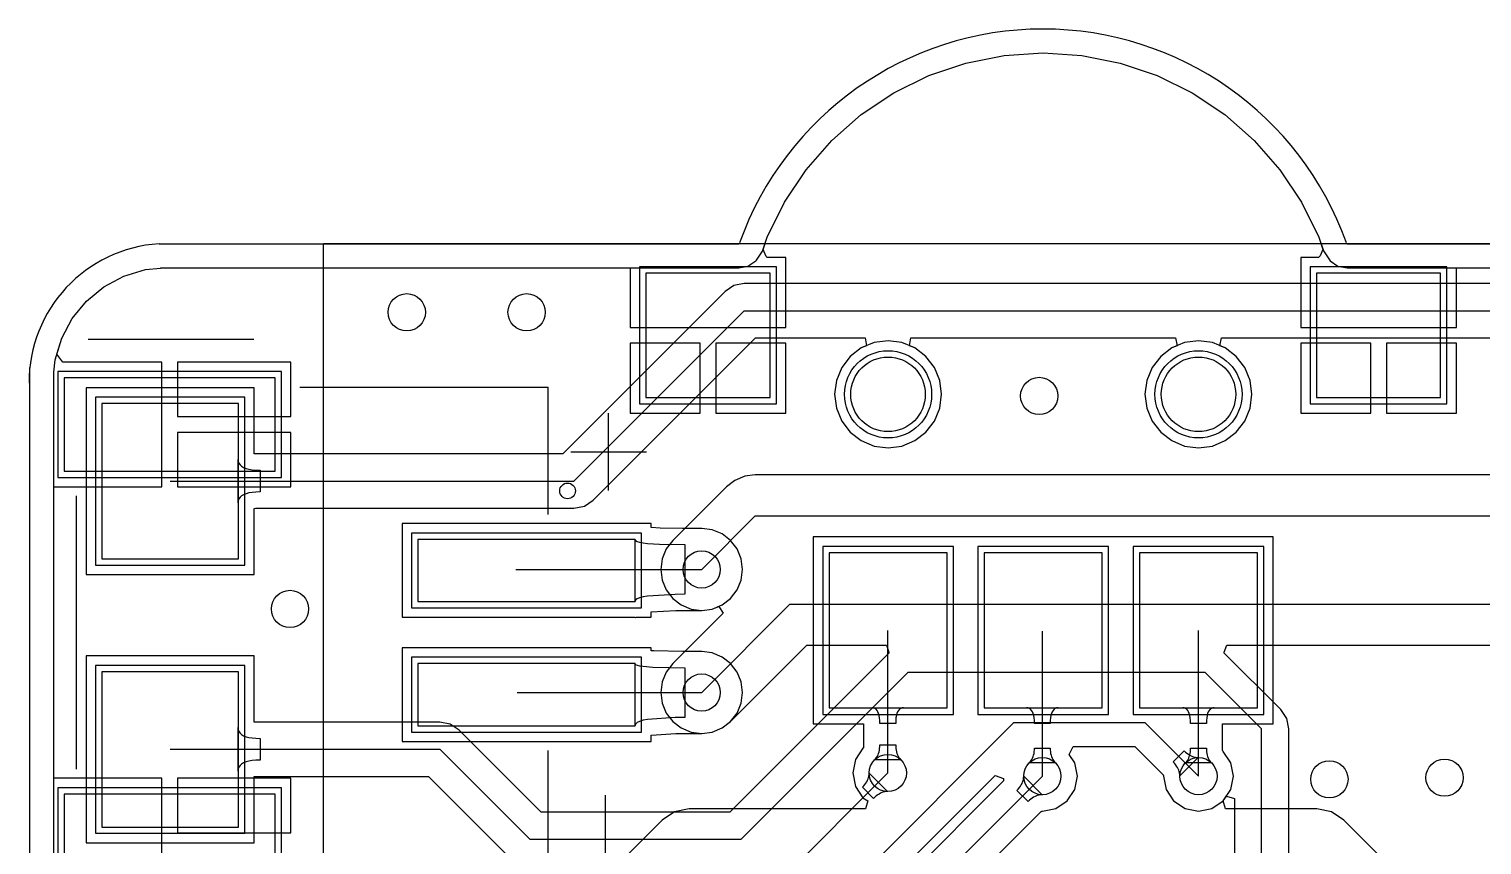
# Model space of a CAD drawing. Header units: millimetres. Extents: x 57.2 to 126.2, y 70.1 to 101.2.
# Drawn here: x 57.21 to 80.61, y 88.05 to 101.18 of the extents above; entities that cross this region are included whole.
import ezdxf

# ---------------------------------------------------------------- set-up
doc = ezdxf.new("R2010")
doc.units = ezdxf.units.MM
for name, color, linetype in [('BottomLayer', 5, 'Continuous'), ('BottomOverlay', 54, 'Continuous'), ('BottomPaste', 16, 'Continuous'), ('BottomSolder', 6, 'Continuous'), ('KeepOutLayer', 6, 'Continuous'), ('MultiLayer', 9, 'Continuous'), ('TopLayer', 1, 'Continuous'), ('TopOverlay', 2, 'Continuous'), ('TopPaste', 8, 'Continuous'), ('TopSolder', 216, 'Continuous')]:
    doc.layers.add(name, color=color, linetype=linetype)

# ---------------------------------------------------------------- blocks, each defined once
blk = doc.blocks.new('SSH1106_B_50')
at = {"layer": 'BottomOverlay'}
for p, q in [((37.362, -2.134), (37.362, -25.381)), ((37.362, -25.381), (2.762, -25.381))]:
    blk.add_line(p, q, dxfattribs=at)
blk = doc.blocks.new('PL3_53')
at = {"layer": 'BottomLayer'}
for centre in [(0, 0), (5, 0)]:
    blk.add_circle(centre, 0.6, dxfattribs=at)
at = {"layer": 'BottomSolder'}
for centre in [(0, 0), (5, 0)]:
    blk.add_circle(centre, 0.702, dxfattribs=at)
at = {"layer": 'MultiLayer'}
for centre in [(0, 0), (5, 0)]:
    blk.add_circle(centre, 0.6, dxfattribs=at)
at = {"layer": 'TopLayer'}
for p, q in [((-3.9, 1.95), (-3.9, -0.05)), ((-1.9, 1.95), (-3.9, 1.95)), ((-1.9, -0.05), (-1.9, 1.95)), ((6.9, 1.95), (6.9, -0.05)), ((8.9, 1.95), (6.9, 1.95)), ((8.9, -0.05), (8.9, 1.95)), ((-3.9, -0.05), (-1.9, -0.05)), ((6.9, -0.05), (8.9, -0.05)), ((-0.95, -2.55), (-0.95, -5.05)), ((0.95, -2.55), (-0.95, -2.55)), ((0.95, -5.05), (0.95, -2.55)), ((1.55, -2.55), (1.55, -5.05)), ((3.45, -2.55), (1.55, -2.55)), ((3.45, -5.05), (3.45, -2.55)), ((4.05, -2.55), (4.05, -5.05)), ((5.95, -2.55), (4.05, -2.55)), ((5.95, -5.05), (5.95, -2.55)), ((-0.95, -5.05), (0.95, -5.05)), ((1.55, -5.05), (3.45, -5.05)), ((4.05, -5.05), (5.95, -5.05))]:
    blk.add_line(p, q, dxfattribs=at)
for centre in [(0, 0), (5, 0)]:
    blk.add_circle(centre, 0.6, dxfattribs=at)
at = {"layer": 'TopPaste'}
for p, q in [((-3.9, 1.95), (-3.9, -0.05)), ((-1.9, 1.95), (-3.9, 1.95)), ((-1.9, -0.05), (-1.9, 1.95)), ((6.9, 1.95), (6.9, -0.05)), ((8.9, 1.95), (6.9, 1.95)), ((8.9, -0.05), (8.9, 1.95)), ((-3.9, -0.05), (-1.9, -0.05)), ((6.9, -0.05), (8.9, -0.05)), ((-0.95, -2.55), (-0.95, -5.05)), ((0.95, -2.55), (-0.95, -2.55)), ((0.95, -5.05), (0.95, -2.55)), ((1.55, -2.55), (1.55, -5.05)), ((3.45, -2.55), (1.55, -2.55)), ((3.45, -5.05), (3.45, -2.55)), ((4.05, -2.55), (4.05, -5.05)), ((5.95, -2.55), (4.05, -2.55)), ((5.95, -5.05), (5.95, -2.55)), ((-0.95, -5.05), (0.95, -5.05)), ((1.55, -5.05), (3.45, -5.05)), ((4.05, -5.05), (5.95, -5.05))]:
    blk.add_line(p, q, dxfattribs=at)
at = {"layer": 'TopSolder'}
for p, q in [((-4.002, 2.052), (-4.002, -0.152)), ((-1.798, 2.052), (-4.002, 2.052)), ((-1.798, -0.152), (-1.798, 2.052)), ((6.798, 2.052), (6.798, -0.152)), ((9.002, 2.052), (6.798, 2.052)), ((9.002, -0.152), (9.002, 2.052)), ((-4.002, -0.152), (-1.798, -0.152)), ((6.798, -0.152), (9.002, -0.152)), ((-1.052, -2.448), (-1.052, -5.152)), ((1.052, -2.448), (-1.052, -2.448)), ((1.052, -5.152), (1.052, -2.448)), ((1.448, -2.448), (1.448, -5.152)), ((3.552, -2.448), (1.448, -2.448)), ((3.552, -5.152), (3.552, -2.448)), ((3.948, -2.448), (3.948, -5.152)), ((6.052, -2.448), (3.948, -2.448)), ((6.052, -5.152), (6.052, -2.448)), ((-1.052, -5.152), (1.052, -5.152)), ((1.448, -5.152), (3.552, -5.152)), ((3.948, -5.152), (6.052, -5.152))]:
    blk.add_line(p, q, dxfattribs=at)
for centre in [(0, 0), (5, 0)]:
    blk.add_circle(centre, 0.702, dxfattribs=at)
blk = doc.blocks.new('S2B_PH_SM4_TB_56')
at = {"layer": 'TopLayer'}
for p, q in [((-3.973, 3.894), (-3.973, 0.494)), ((-2.473, 3.894), (-3.973, 3.894)), ((-2.473, 0.494), (-2.473, 3.894)), ((2.727, 3.894), (2.727, 0.494)), ((4.227, 3.894), (2.727, 3.894)), ((4.227, 0.494), (4.227, 3.894)), ((-3.973, 0.494), (-2.473, 0.494)), ((2.727, 0.494), (4.227, 0.494)), ((-1.373, -1.806), (-1.373, -5.306)), ((-0.373, -1.806), (-1.373, -1.806)), ((-0.373, -5.306), (-0.373, -1.806)), ((0.627, -1.806), (0.627, -5.306)), ((1.627, -1.806), (0.627, -1.806)), ((1.627, -5.306), (1.627, -1.806)), ((-1.373, -5.306), (-0.373, -5.306)), ((0.627, -5.306), (1.627, -5.306))]:
    blk.add_line(p, q, dxfattribs=at)
at = {"layer": 'TopOverlay'}
for p, q in [((-2.073, 3.694), (2.327, 3.694)), ((-3.823, 0.094), (-3.823, -3.906)), ((4.077, 0.094), (4.077, -3.906)), ((-3.823, -3.906), (-1.773, -3.906)), ((2.027, -3.906), (4.077, -3.906)), ((3.035, -4.267), (3.035, -5.486)), ((-3.734, -4.826), (-2.489, -4.826)), ((2.413, -4.877), (3.658, -4.877))]:
    blk.add_line(p, q, dxfattribs=at)
blk.add_circle((2.408, -4.216), 0.127, dxfattribs=at)
at = {"layer": 'TopPaste'}
for p, q in [((-3.973, 3.894), (-3.973, 0.494)), ((-2.473, 3.894), (-3.973, 3.894)), ((-2.473, 0.494), (-2.473, 3.894)), ((2.727, 3.894), (2.727, 0.494)), ((4.227, 3.894), (2.727, 3.894)), ((4.227, 0.494), (4.227, 3.894)), ((-3.973, 0.494), (-2.473, 0.494)), ((2.727, 0.494), (4.227, 0.494)), ((-1.373, -1.806), (-1.373, -5.306)), ((-0.373, -1.806), (-1.373, -1.806)), ((-0.373, -5.306), (-0.373, -1.806)), ((0.627, -1.806), (0.627, -5.306)), ((1.627, -1.806), (0.627, -1.806)), ((1.627, -5.306), (1.627, -1.806)), ((-1.373, -5.306), (-0.373, -5.306)), ((0.627, -5.306), (1.627, -5.306))]:
    blk.add_line(p, q, dxfattribs=at)
at = {"layer": 'TopSolder'}
for p, q in [((-4.075, 3.996), (-4.075, 0.392)), ((-2.371, 3.996), (-4.075, 3.996)), ((-2.371, 0.392), (-2.371, 3.996)), ((2.625, 3.996), (2.625, 0.392)), ((4.329, 3.996), (2.625, 3.996)), ((4.329, 0.392), (4.329, 3.996)), ((-4.075, 0.392), (-2.371, 0.392)), ((2.625, 0.392), (4.329, 0.392)), ((-1.475, -1.704), (-1.475, -5.408)), ((-0.271, -1.704), (-1.475, -1.704)), ((-0.271, -5.408), (-0.271, -1.704)), ((0.525, -1.704), (0.525, -5.408)), ((1.729, -1.704), (0.525, -1.704)), ((1.729, -5.408), (1.729, -1.704)), ((-1.475, -5.408), (-0.271, -5.408)), ((0.525, -5.408), (1.729, -5.408))]:
    blk.add_line(p, q, dxfattribs=at)
blk = doc.blocks.new('LED3528__B_60')
at = {"layer": 'BottomLayer'}
for p, q in [((-3.434, 1.303), (-3.434, -0.897)), ((-0.934, 1.303), (-3.434, 1.303)), ((-0.934, -0.897), (-0.934, 1.303)), ((0.884, 1.303), (0.884, -0.897)), ((3.384, 1.303), (0.884, 1.303)), ((3.384, -0.897), (3.384, 1.303)), ((-3.434, -0.897), (-0.934, -0.897)), ((0.884, -0.897), (3.384, -0.897))]:
    blk.add_line(p, q, dxfattribs=at)
at = {"layer": 'BottomOverlay'}
blk.add_line((-4.47, -1.118), (-4.47, 1.549), dxfattribs=at)
at = {"layer": 'BottomPaste'}
for p, q in [((-3.434, 1.303), (-3.434, -0.897)), ((-0.934, 1.303), (-3.434, 1.303)), ((-0.934, -0.897), (-0.934, 1.303)), ((0.884, 1.303), (0.884, -0.897)), ((3.384, 1.303), (0.884, 1.303)), ((3.384, -0.897), (3.384, 1.303)), ((-3.434, -0.897), (-0.934, -0.897)), ((0.884, -0.897), (3.384, -0.897))]:
    blk.add_line(p, q, dxfattribs=at)
at = {"layer": 'BottomSolder'}
for p, q in [((-3.536, 1.405), (-3.536, -0.998)), ((-0.833, 1.405), (-3.536, 1.405)), ((-0.833, -0.998), (-0.833, 1.405)), ((0.782, 1.405), (0.782, -0.998)), ((3.485, 1.405), (0.782, 1.405)), ((3.485, -0.998), (3.485, 1.405)), ((-3.536, -0.998), (-0.833, -0.998)), ((0.782, -0.998), (3.485, -0.998))]:
    blk.add_line(p, q, dxfattribs=at)

msp = doc.modelspace()

# ---------------------------------------------------------------- linework, layer by layer
at = {"layer": 'BottomLayer'}
for p, q in [((71.704, 100.432), (72.299, 100.634)), ((72.299, 100.634), (72.916, 100.757)), ((72.916, 100.757), (73.544, 100.798)), ((73.544, 100.798), (74.171, 100.757)), ((74.171, 100.757), (74.788, 100.634)), ((74.788, 100.634), (75.383, 100.432)), ((71.14, 100.154), (71.704, 100.432)), ((75.383, 100.432), (75.947, 100.154)), ((70.617, 99.805), (71.14, 100.154)), ((75.947, 100.154), (76.47, 99.805)), ((70.144, 99.39), (70.617, 99.805)), ((76.47, 99.805), (76.943, 99.39)), ((69.73, 98.917), (70.144, 99.39)), ((76.943, 99.39), (77.358, 98.917)), ((69.38, 98.395), (69.73, 98.917)), ((77.358, 98.917), (77.707, 98.395)), ((69.102, 97.831), (69.38, 98.395)), ((77.707, 98.395), (77.985, 97.831)), ((69.064, 97.717), (69.102, 97.831)), ((77.985, 97.831), (78.06, 97.61)), ((68.96, 97.507), (69.026, 97.605)), ((69.026, 97.605), (69.064, 97.717)), ((69.026, 97.605), (69.026, 97.605)), ((78.06, 97.61), (78.06, 97.61)), ((78.06, 97.61), (78.082, 97.577)), ((78.082, 97.577), (78.166, 97.451)), ((68.643, 97.337), (68.792, 97.366)), ((68.792, 97.366), (68.918, 97.451)), ((68.918, 97.451), (68.923, 97.458)), ((68.923, 97.458), (68.93, 97.463)), ((68.93, 97.463), (68.96, 97.507)), ((78.166, 97.451), (78.292, 97.366)), ((78.292, 97.366), (78.441, 97.337)), ((58.421, 97.033), (58.741, 97.204)), ((58.741, 97.204), (59.088, 97.309)), ((59.088, 97.309), (59.333, 97.334)), ((59.333, 97.334), (59.337, 97.337)), ((59.333, 97.334), (59.333, 97.334)), ((59.333, 97.334), (59.333, 97.334)), ((59.337, 97.337), (68.643, 97.337)), ((78.441, 97.337), (97.487, 97.337)), ((58.141, 96.803), (58.421, 97.033)), ((68.423, 96.956), (65.808, 94.341)), ((68.565, 97.051), (68.423, 96.956)), ((68.732, 97.084), (68.565, 97.051)), ((86.385, 97.084), (68.732, 97.084)), ((57.911, 96.523), (58.141, 96.803)), ((65.989, 93.904), (68.732, 96.647)), ((68.732, 96.647), (86.385, 96.647)), ((57.74, 96.203), (57.911, 96.523)), ((57.634, 95.856), (57.74, 96.203)), ((66.298, 93.595), (68.914, 96.21)), ((68.914, 96.21), (70.678, 96.21)), ((70.678, 96.21), (70.703, 96.083)), ((71.392, 96.083), (71.417, 96.21)), ((71.417, 96.21), (75.678, 96.21)), ((75.678, 96.21), (75.703, 96.083)), ((76.392, 96.083), (76.417, 96.21)), ((76.417, 96.21), (86.204, 96.21)), ((70.617, 96.047), (70.439, 95.91)), ((70.703, 96.083), (70.617, 96.047)), ((71.478, 96.047), (71.392, 96.083)), ((71.657, 95.91), (71.478, 96.047)), ((75.617, 96.047), (75.439, 95.91)), ((75.703, 96.083), (75.617, 96.047)), ((76.478, 96.047), (76.392, 96.083)), ((76.657, 95.91), (76.478, 96.047)), ((57.615, 95.656), (57.634, 95.856)), ((70.302, 95.731), (70.216, 95.524)), ((70.439, 95.91), (70.302, 95.731)), ((71.794, 95.731), (71.657, 95.91)), ((71.88, 95.524), (71.794, 95.731)), ((75.302, 95.731), (75.216, 95.524)), ((75.439, 95.91), (75.302, 95.731)), ((76.794, 95.731), (76.657, 95.91)), ((76.88, 95.524), (76.794, 95.731)), ((57.615, 82.982), (57.615, 95.656)), ((70.216, 95.524), (70.186, 95.301)), ((71.909, 95.301), (71.88, 95.524)), ((75.216, 95.524), (75.186, 95.301)), ((76.909, 95.301), (76.88, 95.524)), ((60.841, 95.408), (58.133, 95.408)), ((58.133, 95.408), (58.133, 92.4)), ((60.841, 94.343), (60.841, 95.408)), ((70.186, 95.301), (70.216, 95.078)), ((71.88, 95.078), (71.909, 95.301)), ((75.186, 95.301), (75.216, 95.078)), ((76.88, 95.078), (76.909, 95.301)), ((70.216, 95.078), (70.302, 94.87)), ((71.794, 94.87), (71.88, 95.078)), ((75.216, 95.078), (75.302, 94.87)), ((76.794, 94.87), (76.88, 95.078)), ((70.302, 94.87), (70.439, 94.692)), ((71.657, 94.692), (71.794, 94.87)), ((75.302, 94.87), (75.439, 94.692)), ((76.657, 94.692), (76.794, 94.87)), ((70.439, 94.692), (70.617, 94.555)), ((70.617, 94.555), (70.825, 94.469)), ((71.271, 94.469), (71.478, 94.555)), ((71.478, 94.555), (71.657, 94.692)), ((75.439, 94.692), (75.617, 94.555)), ((75.617, 94.555), (75.825, 94.469)), ((76.271, 94.469), (76.478, 94.555)), ((76.478, 94.555), (76.657, 94.692)), ((60.859, 94.341), (60.841, 94.343)), ((65.808, 94.341), (60.859, 94.341)), ((70.825, 94.469), (71.048, 94.439)), ((71.048, 94.439), (71.271, 94.469)), ((75.825, 94.469), (76.048, 94.439)), ((76.048, 94.439), (76.271, 94.469)), ((60.581, 93.554), (60.581, 94.254)), ((60.581, 94.254), (60.584, 94.221)), ((60.584, 94.221), (60.595, 94.191)), ((60.595, 94.191), (60.612, 94.165)), ((60.612, 94.165), (60.637, 94.142)), ((60.637, 94.142), (60.669, 94.123)), ((60.669, 94.123), (60.708, 94.107)), ((60.708, 94.107), (60.754, 94.095)), ((60.754, 94.095), (60.807, 94.086)), ((60.807, 94.086), (60.867, 94.081)), ((60.867, 94.081), (60.934, 94.079)), ((60.934, 94.079), (60.934, 93.729)), ((59.487, 93.904), (65.989, 93.904)), ((68.58, 93.916), (68.444, 93.811)), ((68.739, 93.982), (68.58, 93.916)), ((68.91, 94.005), (68.739, 93.982)), ((83.115, 94.005), (68.91, 94.005)), ((60.595, 93.617), (60.584, 93.587)), ((60.612, 93.643), (60.595, 93.617)), ((60.637, 93.666), (60.612, 93.643)), ((60.669, 93.685), (60.637, 93.666)), ((60.708, 93.701), (60.669, 93.685)), ((60.754, 93.713), (60.708, 93.701)), ((60.807, 93.722), (60.754, 93.713)), ((60.867, 93.727), (60.807, 93.722)), ((60.934, 93.729), (60.867, 93.727)), ((68.444, 93.811), (67.58, 92.948)), ((60.584, 93.587), (60.581, 93.554)), ((60.841, 93.465), (60.859, 93.466)), ((60.841, 92.4), (60.841, 93.465)), ((60.859, 93.466), (65.989, 93.466)), ((65.989, 93.466), (66.157, 93.5)), ((66.157, 93.5), (66.298, 93.595)), ((68.047, 92.481), (68.91, 93.345)), ((68.91, 93.345), (83.388, 93.345)), ((67.58, 92.948), (67.475, 92.811)), ((67.475, 92.811), (67.409, 92.652)), ((67.409, 92.652), (67.387, 92.481)), ((67.387, 92.481), (67.409, 92.311)), ((58.133, 92.4), (60.841, 92.4)), ((67.409, 92.311), (67.475, 92.152)), ((67.475, 92.152), (67.58, 92.015)), ((67.58, 92.015), (67.717, 91.91)), ((68.393, 91.78), (67.58, 90.967)), ((67.717, 91.91), (67.876, 91.844)), ((67.876, 91.844), (68.047, 91.822)), ((68.047, 90.5), (69.469, 91.923)), ((68.047, 91.822), (68.217, 91.844)), ((68.217, 91.844), (68.321, 91.887)), ((68.321, 91.887), (68.393, 91.78)), ((69.469, 91.923), (83.795, 91.923)), ((68.513, 90.034), (69.742, 91.263)), ((69.742, 91.263), (71.021, 91.263)), ((71.021, 91.263), (71.06, 91.152)), ((76.463, 91.152), (76.503, 91.263)), ((76.503, 91.263), (83.795, 91.263)), ((60.841, 91.09), (58.133, 91.09)), ((58.133, 91.09), (58.133, 88.082)), ((60.841, 90.025), (60.841, 91.09)), ((71.061, 91.136), (68.5, 88.575)), ((71.06, 91.152), (71.061, 91.136)), ((76.462, 91.136), (76.463, 91.152)), ((77.373, 90.225), (76.462, 91.136)), ((67.475, 90.83), (67.409, 90.671)), ((67.58, 90.967), (67.475, 90.83)), ((68.682, 88.138), (71.374, 90.83)), ((71.374, 90.83), (76.149, 90.83)), ((76.149, 90.83), (77.064, 89.916)), ((67.409, 90.671), (67.387, 90.5)), ((67.387, 90.5), (67.409, 90.329)), ((67.409, 90.329), (67.475, 90.17)), ((67.475, 90.17), (67.58, 90.034)), ((77.468, 90.083), (77.373, 90.225)), ((60.581, 89.236), (60.581, 89.936)), ((60.581, 89.936), (60.584, 89.903)), ((60.584, 89.903), (60.595, 89.873)), ((60.595, 89.873), (60.612, 89.847)), ((60.859, 90.023), (60.841, 90.025)), ((63.83, 90.023), (60.859, 90.023)), ((63.998, 89.99), (63.83, 90.023)), ((64.139, 89.895), (63.998, 89.99)), ((65.459, 88.575), (64.139, 89.895)), ((66.929, 83.871), (73.076, 90.018)), ((67.58, 90.034), (67.717, 89.929)), ((67.717, 89.929), (67.876, 89.863)), ((67.876, 89.863), (68.047, 89.841)), ((68.047, 89.841), (68.217, 89.863)), ((68.217, 89.863), (68.376, 89.929)), ((68.376, 89.929), (68.513, 90.034)), ((73.076, 90.018), (75.184, 90.018)), ((75.184, 90.018), (76.048, 89.154)), ((77.064, 87.706), (77.064, 89.916)), ((77.501, 89.916), (77.468, 90.083)), ((77.501, 87.706), (77.501, 89.916)), ((60.612, 89.847), (60.637, 89.824)), ((60.637, 89.824), (60.669, 89.805)), ((60.669, 89.805), (60.708, 89.789)), ((60.708, 89.789), (60.754, 89.777)), ((60.754, 89.777), (60.807, 89.768)), ((60.807, 89.768), (60.867, 89.763)), ((60.867, 89.763), (60.934, 89.761)), ((60.934, 89.761), (60.934, 89.411)), ((73.967, 89.502), (74.03, 89.629)), ((74.03, 89.629), (75.023, 89.629)), ((75.023, 89.629), (75.478, 89.174)), ((59.487, 89.586), (63.83, 89.586)), ((60.754, 89.395), (60.708, 89.383)), ((60.807, 89.404), (60.754, 89.395)), ((60.867, 89.409), (60.807, 89.404)), ((60.934, 89.411), (60.867, 89.409)), ((63.83, 89.586), (65.278, 88.138)), ((74.055, 89.37), (73.967, 89.502)), ((75.638, 89.384), (75.818, 89.563)), ((75.659, 89.362), (75.638, 89.384)), ((76.045, 89.454), (75.748, 89.157)), ((75.818, 89.563), (75.84, 89.542)), ((75.84, 89.542), (75.862, 89.524)), ((75.862, 89.524), (75.885, 89.507)), ((75.885, 89.507), (75.907, 89.493)), ((75.907, 89.493), (75.93, 89.481)), ((75.93, 89.481), (75.953, 89.471)), ((75.953, 89.471), (75.975, 89.463)), ((75.975, 89.463), (75.998, 89.458)), ((75.998, 89.458), (76.021, 89.455)), ((76.021, 89.455), (76.045, 89.454)), ((60.584, 89.269), (60.581, 89.236)), ((60.595, 89.299), (60.584, 89.269)), ((60.612, 89.325), (60.595, 89.299)), ((60.637, 89.348), (60.612, 89.325)), ((60.669, 89.367), (60.637, 89.348)), ((60.708, 89.383), (60.669, 89.367)), ((65.38, 83.541), (71.044, 89.205)), ((67.317, 83.71), (72.772, 89.165)), ((68.402, 84.023), (73.533, 89.154)), ((70.734, 89.133), (70.74, 89.156)), ((70.74, 89.156), (70.743, 89.179)), ((70.743, 89.179), (70.744, 89.202)), ((70.744, 89.202), (71.041, 88.905)), ((72.772, 89.165), (72.905, 89.118)), ((73.232, 89.128), (73.233, 89.151)), ((73.233, 89.151), (73.53, 88.854)), ((74.098, 89.154), (74.055, 89.37)), ((74.055, 88.938), (74.098, 89.154)), ((75.478, 89.174), (75.481, 89.17)), ((75.481, 89.17), (75.485, 89.164)), ((75.485, 89.164), (75.483, 89.154)), ((75.483, 89.154), (75.526, 88.938)), ((75.678, 89.339), (75.659, 89.362)), ((75.695, 89.317), (75.678, 89.339)), ((75.709, 89.294), (75.695, 89.317)), ((75.721, 89.272), (75.709, 89.294)), ((75.731, 89.249), (75.721, 89.272)), ((75.738, 89.226), (75.731, 89.249)), ((75.744, 89.203), (75.738, 89.226)), ((75.747, 89.18), (75.744, 89.203)), ((75.748, 89.157), (75.747, 89.18)), ((60.841, 89.147), (60.859, 89.148)), ((60.841, 88.082), (60.841, 89.147)), ((60.859, 89.148), (63.649, 89.148)), ((63.649, 89.148), (64.969, 87.829)), ((72.909, 89.079), (68.128, 84.298)), ((70.635, 88.975), (70.656, 88.997)), ((70.814, 88.796), (70.635, 88.975)), ((70.656, 88.997), (70.674, 89.02)), ((70.674, 89.02), (70.691, 89.042)), ((70.691, 89.042), (70.705, 89.064)), ((70.705, 89.064), (70.717, 89.087)), ((70.717, 89.087), (70.727, 89.11)), ((70.727, 89.11), (70.734, 89.133)), ((72.905, 89.118), (72.909, 89.079)), ((73.124, 88.924), (73.145, 88.946)), ((73.303, 88.745), (73.124, 88.924)), ((73.145, 88.946), (73.163, 88.969)), ((73.163, 88.969), (73.18, 88.991)), ((73.18, 88.991), (73.194, 89.014)), ((73.194, 89.014), (73.206, 89.036)), ((73.206, 89.036), (73.216, 89.059)), ((73.216, 89.059), (73.224, 89.082)), ((73.224, 89.082), (73.229, 89.105)), ((73.229, 89.105), (73.232, 89.128)), ((73.932, 88.755), (74.055, 88.938)), ((75.526, 88.938), (75.648, 88.755)), ((70.836, 88.817), (70.814, 88.796)), ((70.859, 88.835), (70.836, 88.817)), ((70.881, 88.852), (70.859, 88.835)), ((70.903, 88.866), (70.881, 88.852)), ((70.926, 88.878), (70.903, 88.866)), ((70.949, 88.888), (70.926, 88.878)), ((70.972, 88.895), (70.949, 88.888)), ((70.995, 88.901), (70.972, 88.895)), ((71.018, 88.904), (70.995, 88.901)), ((71.041, 88.905), (71.018, 88.904)), ((73.325, 88.766), (73.303, 88.745)), ((73.348, 88.784), (73.325, 88.766)), ((73.37, 88.801), (73.348, 88.784)), ((73.393, 88.815), (73.37, 88.801)), ((73.415, 88.827), (73.393, 88.815)), ((73.438, 88.837), (73.415, 88.827)), ((73.461, 88.845), (73.438, 88.837)), ((73.484, 88.85), (73.461, 88.845)), ((73.507, 88.853), (73.484, 88.85)), ((73.53, 88.854), (73.507, 88.853)), ((73.749, 88.632), (73.932, 88.755)), ((75.648, 88.755), (75.831, 88.632)), ((76.264, 88.632), (76.447, 88.755)), ((76.447, 88.755), (76.499, 88.833)), ((76.499, 88.833), (76.626, 88.794)), ((76.626, 88.794), (76.626, 87.887)), ((68.5, 88.575), (65.459, 88.575)), ((68.791, 83.862), (73.513, 88.584)), ((73.513, 88.584), (73.517, 88.587)), ((73.517, 88.587), (73.523, 88.591)), ((73.523, 88.591), (73.533, 88.589)), ((73.533, 88.589), (73.749, 88.632)), ((75.831, 88.632), (76.048, 88.589)), ((76.048, 88.589), (76.264, 88.632)), ((58.133, 88.082), (60.841, 88.082)), ((65.278, 88.138), (68.682, 88.138))]:
    msp.add_line(p, q, dxfattribs=at)
for centre in [(63.297, 96.622), (65.227, 96.622), (73.482, 95.275), (68.047, 92.481), (61.417, 91.846), (68.047, 90.5), (71.044, 89.205), (73.533, 89.154), (76.048, 89.154), (78.156, 89.103), (80.01, 89.129)]:
    msp.add_circle(centre, 0.3, dxfattribs=at)
at = {"layer": 'KeepOutLayer'}
for p, q in [((59.309, 97.725), (68.643, 97.725)), ((78.441, 97.725), (123.89, 97.725)), ((57.226, 82.982), (57.226, 95.733))]:
    msp.add_line(p, q, dxfattribs=at)
for centre, radius, start, end in [((73.544, 95.991), 5.191, 19.7203, 160.3375), ((59.448, 95.495), 2.234, 93.5768, 180.4232)]:
    msp.add_arc(centre, radius, start, end, dxfattribs=at)
at = {"layer": 'MultiLayer'}
for centre in [(63.297, 96.622), (65.227, 96.622), (73.482, 95.275), (68.047, 92.481), (61.417, 91.846), (68.047, 90.5), (71.044, 89.205), (73.533, 89.154), (76.048, 89.154), (78.156, 89.103), (80.01, 89.129)]:
    msp.add_circle(centre, 0.3, dxfattribs=at)
at = {"layer": 'TopLayer'}
for p, q in [((71.704, 100.432), (72.299, 100.634)), ((72.299, 100.634), (72.916, 100.757)), ((72.916, 100.757), (73.544, 100.798)), ((73.544, 100.798), (74.171, 100.757)), ((74.171, 100.757), (74.788, 100.634)), ((74.788, 100.634), (75.383, 100.432)), ((71.14, 100.154), (71.704, 100.432)), ((75.383, 100.432), (75.947, 100.154)), ((70.617, 99.805), (71.14, 100.154)), ((75.947, 100.154), (76.47, 99.805)), ((70.144, 99.39), (70.617, 99.805)), ((76.47, 99.805), (76.943, 99.39)), ((69.73, 98.917), (70.144, 99.39)), ((76.943, 99.39), (77.358, 98.917)), ((69.38, 98.395), (69.73, 98.917)), ((77.358, 98.917), (77.707, 98.395)), ((69.102, 97.831), (69.38, 98.395)), ((77.707, 98.395), (77.985, 97.831)), ((69.035, 97.632), (69.102, 97.831)), ((77.985, 97.831), (78.053, 97.632)), ((69.086, 97.522), (69.035, 97.632)), ((78.053, 97.632), (78.008, 97.533)), ((69.099, 97.505), (69.086, 97.522)), ((69.402, 97.505), (69.099, 97.505)), ((69.402, 96.378), (69.402, 97.505)), ((77.98, 97.505), (77.694, 97.505)), ((77.694, 97.505), (77.694, 96.378)), ((78.008, 97.533), (77.98, 97.505)), ((58.421, 97.033), (58.741, 97.204)), ((58.741, 97.204), (59.088, 97.309)), ((59.088, 97.309), (59.333, 97.334)), ((59.333, 97.334), (59.337, 97.337)), ((59.333, 97.334), (59.333, 97.334)), ((59.333, 97.334), (59.333, 97.334)), ((59.337, 97.337), (66.894, 97.337)), ((66.894, 97.337), (66.894, 96.378)), ((80.202, 96.378), (80.202, 97.337)), ((80.202, 97.337), (81.343, 97.337)), ((58.141, 96.803), (58.421, 97.033)), ((57.911, 96.523), (58.141, 96.803)), ((57.74, 96.203), (57.911, 96.523)), ((57.662, 95.946), (57.74, 96.203)), ((66.894, 96.378), (69.402, 96.378)), ((77.694, 96.378), (80.202, 96.378)), ((57.756, 95.819), (57.662, 95.946)), ((68.021, 96.124), (66.894, 96.124)), ((66.894, 96.124), (66.894, 94.997)), ((68.021, 94.997), (68.021, 96.124)), ((69.402, 96.124), (68.275, 96.124)), ((68.275, 96.124), (68.275, 94.997)), ((69.402, 94.997), (69.402, 96.124)), ((70.617, 96.047), (70.439, 95.91)), ((70.825, 96.133), (70.617, 96.047)), ((71.048, 96.162), (70.825, 96.133)), ((71.271, 96.133), (71.048, 96.162)), ((71.478, 96.047), (71.271, 96.133)), ((71.657, 95.91), (71.478, 96.047)), ((75.617, 96.047), (75.439, 95.91)), ((75.825, 96.133), (75.617, 96.047)), ((76.048, 96.162), (75.825, 96.133)), ((76.271, 96.133), (76.048, 96.162)), ((76.478, 96.047), (76.271, 96.133)), ((76.657, 95.91), (76.478, 96.047)), ((78.821, 96.124), (77.694, 96.124)), ((77.694, 96.124), (77.694, 94.997)), ((78.821, 94.997), (78.821, 96.124)), ((80.202, 96.124), (79.075, 96.124)), ((79.075, 96.124), (79.075, 94.997)), ((80.202, 94.997), (80.202, 96.124)), ((59.35, 95.819), (57.756, 95.819)), ((59.35, 94.815), (59.35, 95.819)), ((61.431, 95.819), (59.604, 95.819)), ((59.604, 95.819), (59.604, 94.942)), ((61.431, 94.942), (61.431, 95.819)), ((70.302, 95.731), (70.216, 95.524)), ((70.439, 95.91), (70.302, 95.731)), ((71.794, 95.731), (71.657, 95.91)), ((71.88, 95.524), (71.794, 95.731)), ((75.302, 95.731), (75.216, 95.524)), ((75.439, 95.91), (75.302, 95.731)), ((76.794, 95.731), (76.657, 95.91)), ((76.88, 95.524), (76.794, 95.731)), ((70.216, 95.524), (70.186, 95.301)), ((71.909, 95.301), (71.88, 95.524)), ((75.216, 95.524), (75.186, 95.301)), ((76.909, 95.301), (76.88, 95.524)), ((70.186, 95.301), (70.216, 95.078)), ((71.88, 95.078), (71.909, 95.301)), ((75.186, 95.301), (75.216, 95.078)), ((76.88, 95.078), (76.909, 95.301)), ((70.216, 95.078), (70.302, 94.87)), ((71.794, 94.87), (71.88, 95.078)), ((75.216, 95.078), (75.302, 94.87)), ((76.794, 94.87), (76.88, 95.078)), ((59.35, 93.811), (59.35, 94.815)), ((59.604, 94.942), (61.431, 94.942)), ((66.894, 94.997), (68.021, 94.997)), ((68.275, 94.997), (69.402, 94.997)), ((70.302, 94.87), (70.439, 94.692)), ((71.657, 94.692), (71.794, 94.87)), ((75.302, 94.87), (75.439, 94.692)), ((76.657, 94.692), (76.794, 94.87)), ((77.694, 94.997), (78.821, 94.997)), ((79.075, 94.997), (80.202, 94.997)), ((61.431, 94.688), (59.604, 94.688)), ((59.604, 94.688), (59.604, 93.811)), ((61.431, 93.811), (61.431, 94.688)), ((70.439, 94.692), (70.617, 94.555)), ((70.617, 94.555), (70.825, 94.469)), ((71.271, 94.469), (71.478, 94.555)), ((71.478, 94.555), (71.657, 94.692)), ((75.439, 94.692), (75.617, 94.555)), ((75.617, 94.555), (75.825, 94.469)), ((76.271, 94.469), (76.478, 94.555)), ((76.478, 94.555), (76.657, 94.692)), ((70.825, 94.469), (71.048, 94.439)), ((71.048, 94.439), (71.271, 94.469)), ((75.825, 94.469), (76.048, 94.439)), ((76.048, 94.439), (76.271, 94.469)), ((57.615, 89.119), (57.615, 93.811)), ((57.615, 93.811), (59.35, 93.811)), ((59.604, 93.811), (61.431, 93.811)), ((66.948, 93.219), (63.223, 93.219)), ((63.223, 93.219), (63.223, 91.711)), ((66.952, 93.22), (66.948, 93.219)), ((66.96, 93.219), (66.952, 93.22)), ((66.965, 93.219), (66.96, 93.219)), ((66.974, 93.221), (66.965, 93.219)), ((66.984, 93.219), (66.974, 93.221)), ((67.231, 93.219), (66.984, 93.219)), ((67.231, 93.157), (67.231, 93.219)), ((67.377, 93.148), (67.231, 93.157)), ((67.739, 93.141), (67.377, 93.148)), ((68.047, 93.141), (67.739, 93.141)), ((68.217, 93.119), (68.047, 93.141)), ((66.974, 91.968), (66.974, 92.962)), ((66.974, 92.962), (66.982, 92.947)), ((66.982, 92.947), (67.006, 92.933)), ((67.006, 92.933), (67.046, 92.921)), ((67.046, 92.921), (67.102, 92.911)), ((67.102, 92.911), (67.174, 92.902)), ((67.174, 92.902), (67.366, 92.889)), ((68.376, 93.053), (68.217, 93.119)), ((68.513, 92.948), (68.376, 93.053)), ((68.618, 92.811), (68.513, 92.948)), ((72.217, 93.005), (69.844, 93.005)), ((69.844, 93.005), (69.844, 89.997)), ((72.252, 93.005), (72.217, 93.005)), ((72.344, 93.005), (72.252, 93.005)), ((72.379, 93.005), (72.344, 93.005)), ((74.752, 93.005), (72.379, 93.005)), ((74.844, 93.005), (74.752, 93.005)), ((74.752, 93.005), (74.752, 93.005)), ((77.252, 93.005), (74.844, 93.005)), ((74.844, 93.005), (74.844, 93.005)), ((77.252, 89.997), (77.252, 93.005)), ((67.366, 92.889), (67.774, 92.881)), ((67.774, 92.881), (67.774, 92.081)), ((68.684, 92.652), (68.618, 92.811)), ((65.056, 92.481), (68.047, 92.481)), ((68.706, 92.481), (68.684, 92.652)), ((68.684, 92.311), (68.706, 92.481)), ((68.618, 92.152), (68.684, 92.311)), ((66.982, 91.99), (66.974, 91.968)), ((67.006, 92.009), (66.982, 91.99)), ((67.046, 92.026), (67.006, 92.009)), ((67.102, 92.041), (67.046, 92.026)), ((67.174, 92.053), (67.102, 92.041)), ((67.622, 92.08), (67.174, 92.053)), ((67.774, 92.081), (67.622, 92.08)), ((68.376, 91.91), (68.513, 92.015)), ((68.513, 92.015), (68.618, 92.152)), ((67.231, 91.797), (67.631, 91.821)), ((67.231, 91.711), (67.231, 91.797)), ((67.631, 91.821), (67.685, 91.822)), ((67.685, 91.822), (68.047, 91.822)), ((68.047, 91.822), (68.217, 91.844)), ((68.217, 91.844), (68.376, 91.91)), ((63.223, 91.711), (66.965, 91.711)), ((66.965, 91.711), (66.974, 91.709)), ((66.974, 91.709), (66.979, 91.71)), ((66.979, 91.71), (66.983, 91.71)), ((66.983, 91.71), (66.991, 91.711)), ((66.991, 91.711), (67.231, 91.711)), ((71.044, 89.205), (71.044, 91.497)), ((76.048, 89.154), (76.048, 91.501)), ((73.533, 89.154), (73.533, 91.486)), ((66.965, 91.219), (63.223, 91.219)), ((63.223, 91.219), (63.223, 89.711)), ((66.974, 91.221), (66.965, 91.219)), ((66.984, 91.219), (66.974, 91.221)), ((67.231, 91.219), (66.984, 91.219)), ((67.231, 91.172), (67.231, 91.219)), ((67.275, 91.169), (67.231, 91.172)), ((67.742, 91.16), (67.275, 91.169)), ((68.047, 91.16), (67.742, 91.16)), ((68.217, 91.137), (68.047, 91.16)), ((68.376, 91.071), (68.217, 91.137)), ((68.513, 90.967), (68.376, 91.071)), ((66.974, 89.968), (66.974, 90.962)), ((66.974, 90.962), (66.982, 90.951)), ((66.982, 90.951), (67.006, 90.94)), ((67.006, 90.94), (67.046, 90.931)), ((67.046, 90.931), (67.102, 90.923)), ((67.102, 90.923), (67.262, 90.91)), ((67.262, 90.91), (67.774, 90.9)), ((67.774, 90.9), (67.774, 90.1)), ((68.618, 90.83), (68.513, 90.967)), ((68.684, 90.671), (68.618, 90.83)), ((68.706, 90.5), (68.684, 90.671)), ((65.075, 90.5), (68.047, 90.5)), ((68.618, 90.17), (68.684, 90.329)), ((68.684, 90.329), (68.706, 90.5)), ((67.622, 90.099), (67.174, 90.067)), ((67.774, 90.1), (67.622, 90.099)), ((68.513, 90.034), (68.618, 90.17)), ((70.814, 90.251), (70.79, 90.254)), ((70.79, 90.254), (71.298, 90.254)), ((70.836, 90.244), (70.814, 90.251)), ((70.855, 90.231), (70.836, 90.244)), ((70.871, 90.213), (70.855, 90.231)), ((70.885, 90.19), (70.871, 90.213)), ((70.896, 90.162), (70.885, 90.19)), ((70.905, 90.129), (70.896, 90.162)), ((70.912, 90.091), (70.905, 90.129)), ((70.916, 90.048), (70.912, 90.091)), ((71.176, 90.091), (71.172, 90.048)), ((71.182, 90.129), (71.176, 90.091)), ((71.191, 90.162), (71.182, 90.129)), ((71.203, 90.19), (71.191, 90.162)), ((71.217, 90.213), (71.203, 90.19)), ((71.233, 90.231), (71.217, 90.213)), ((71.252, 90.244), (71.233, 90.231)), ((71.274, 90.251), (71.252, 90.244)), ((71.298, 90.254), (71.274, 90.251)), ((73.303, 90.251), (73.279, 90.254)), ((73.279, 90.254), (73.787, 90.254)), ((73.325, 90.244), (73.303, 90.251)), ((73.344, 90.231), (73.325, 90.244)), ((73.36, 90.213), (73.344, 90.231)), ((73.374, 90.19), (73.36, 90.213)), ((73.386, 90.162), (73.374, 90.19)), ((73.395, 90.129), (73.386, 90.162)), ((73.401, 90.091), (73.395, 90.129)), ((73.405, 90.048), (73.401, 90.091)), ((73.665, 90.091), (73.661, 90.048)), ((73.671, 90.129), (73.665, 90.091)), ((73.68, 90.162), (73.671, 90.129)), ((73.692, 90.19), (73.68, 90.162)), ((73.706, 90.213), (73.692, 90.19)), ((73.722, 90.231), (73.706, 90.213)), ((73.741, 90.244), (73.722, 90.231)), ((73.763, 90.251), (73.741, 90.244)), ((73.787, 90.254), (73.763, 90.251)), ((75.818, 90.251), (75.794, 90.254)), ((75.794, 90.254), (76.302, 90.254)), ((75.839, 90.244), (75.818, 90.251)), ((75.858, 90.231), (75.839, 90.244)), ((75.875, 90.213), (75.858, 90.231)), ((75.889, 90.19), (75.875, 90.213)), ((75.9, 90.162), (75.889, 90.19)), ((75.909, 90.129), (75.9, 90.162)), ((75.916, 90.091), (75.909, 90.129)), ((75.919, 90.048), (75.916, 90.091)), ((76.18, 90.091), (76.176, 90.048)), ((76.186, 90.129), (76.18, 90.091)), ((76.195, 90.162), (76.186, 90.129)), ((76.206, 90.19), (76.195, 90.162)), ((76.22, 90.213), (76.206, 90.19)), ((76.237, 90.231), (76.22, 90.213)), ((76.256, 90.244), (76.237, 90.231)), ((76.277, 90.251), (76.256, 90.244)), ((76.302, 90.254), (76.277, 90.251)), ((66.982, 89.993), (66.974, 89.968)), ((67.006, 90.016), (66.982, 89.993)), ((67.046, 90.036), (67.006, 90.016)), ((67.102, 90.053), (67.046, 90.036)), ((67.174, 90.067), (67.102, 90.053)), ((68.047, 89.841), (68.217, 89.863)), ((68.217, 89.863), (68.376, 89.929)), ((68.376, 89.929), (68.513, 90.034)), ((69.844, 89.997), (70.655, 89.997)), ((70.655, 89.997), (70.655, 89.622)), ((70.917, 90), (70.916, 90.048)), ((71.171, 90), (70.917, 90)), ((71.172, 90.048), (71.171, 90)), ((73.406, 90), (73.405, 90.048)), ((73.66, 90), (73.406, 90)), ((73.661, 90.048), (73.66, 90)), ((75.921, 90), (75.919, 90.048)), ((76.175, 90), (75.921, 90)), ((76.176, 90.048), (76.175, 90)), ((76.436, 89.571), (76.436, 89.997)), ((76.436, 89.997), (77.252, 89.997)), ((63.223, 89.711), (66.965, 89.711)), ((66.965, 89.711), (66.974, 89.709)), ((66.974, 89.709), (66.984, 89.711)), ((66.984, 89.711), (66.987, 89.711)), ((66.987, 89.711), (66.996, 89.71)), ((66.996, 89.71), (66.999, 89.711)), ((66.999, 89.711), (67.231, 89.711)), ((67.231, 89.812), (67.632, 89.84)), ((67.231, 89.711), (67.231, 89.812)), ((67.632, 89.84), (67.698, 89.841)), ((67.698, 89.841), (68.047, 89.841)), ((70.655, 89.622), (70.655, 89.617)), ((70.913, 89.597), (70.916, 89.626)), ((70.916, 89.626), (70.917, 89.657)), ((70.917, 89.657), (71.171, 89.657)), ((71.171, 89.657), (71.172, 89.626)), ((71.172, 89.626), (71.174, 89.597)), ((70.522, 89.421), (70.479, 89.205)), ((70.644, 89.604), (70.522, 89.421)), ((70.653, 89.61), (70.644, 89.604)), ((70.655, 89.617), (70.653, 89.61)), ((70.834, 89.419), (70.85, 89.436)), ((71.254, 89.419), (70.834, 89.419)), ((70.85, 89.436), (70.864, 89.455)), ((70.864, 89.455), (70.876, 89.475)), ((70.876, 89.475), (70.887, 89.496)), ((70.887, 89.496), (70.896, 89.519)), ((70.896, 89.519), (70.904, 89.544)), ((70.904, 89.544), (70.909, 89.57)), ((70.909, 89.57), (70.913, 89.597)), ((71.174, 89.597), (71.178, 89.57)), ((71.178, 89.57), (71.184, 89.544)), ((71.184, 89.544), (71.192, 89.519)), ((71.192, 89.519), (71.201, 89.496)), ((71.201, 89.496), (71.211, 89.475)), ((71.211, 89.475), (71.224, 89.455)), ((71.224, 89.455), (71.238, 89.436)), ((71.238, 89.436), (71.254, 89.419)), ((73.323, 89.368), (73.339, 89.385)), ((73.339, 89.385), (73.353, 89.404)), ((73.353, 89.404), (73.365, 89.424)), ((73.365, 89.424), (73.376, 89.445)), ((73.376, 89.445), (73.385, 89.468)), ((73.385, 89.468), (73.393, 89.493)), ((73.393, 89.493), (73.399, 89.519)), ((73.399, 89.519), (73.403, 89.546)), ((73.403, 89.546), (73.405, 89.575)), ((73.405, 89.575), (73.406, 89.606)), ((73.406, 89.606), (73.66, 89.606)), ((73.66, 89.606), (73.661, 89.575)), ((73.661, 89.575), (73.663, 89.546)), ((73.663, 89.546), (73.667, 89.519)), ((73.667, 89.519), (73.673, 89.493)), ((73.673, 89.493), (73.681, 89.468)), ((73.681, 89.468), (73.69, 89.445)), ((73.69, 89.445), (73.701, 89.424)), ((73.701, 89.424), (73.713, 89.404)), ((73.713, 89.404), (73.727, 89.385)), ((73.727, 89.385), (73.743, 89.368)), ((75.838, 89.368), (75.853, 89.385)), ((75.853, 89.385), (75.867, 89.404)), ((75.867, 89.404), (75.88, 89.424)), ((75.88, 89.424), (75.891, 89.445)), ((75.891, 89.445), (75.9, 89.468)), ((75.9, 89.468), (75.907, 89.493)), ((75.907, 89.493), (75.913, 89.519)), ((75.913, 89.519), (75.917, 89.546)), ((75.917, 89.546), (75.92, 89.575)), ((75.92, 89.575), (75.921, 89.606)), ((75.921, 89.606), (76.175, 89.606)), ((76.175, 89.606), (76.175, 89.575)), ((76.175, 89.575), (76.178, 89.546)), ((76.178, 89.546), (76.182, 89.519)), ((76.182, 89.519), (76.188, 89.493)), ((76.188, 89.493), (76.195, 89.468)), ((76.195, 89.468), (76.204, 89.445)), ((76.204, 89.445), (76.215, 89.424)), ((76.215, 89.424), (76.228, 89.404)), ((76.228, 89.404), (76.242, 89.385)), ((76.242, 89.385), (76.258, 89.368)), ((76.437, 89.566), (76.436, 89.571)), ((76.438, 89.559), (76.437, 89.566)), ((76.447, 89.553), (76.438, 89.559)), ((76.569, 89.37), (76.447, 89.553)), ((70.479, 89.205), (70.522, 88.989)), ((73.743, 89.368), (73.323, 89.368)), ((76.258, 89.368), (75.838, 89.368)), ((76.612, 89.154), (76.569, 89.37)), ((76.569, 88.938), (76.612, 89.154)), ((59.35, 89.119), (57.615, 89.119)), ((59.35, 88.115), (59.35, 89.119)), ((61.431, 89.119), (59.604, 89.119)), ((59.604, 89.119), (59.604, 88.242)), ((61.431, 88.242), (61.431, 89.119)), ((70.522, 88.989), (70.644, 88.805)), ((76.447, 88.755), (76.569, 88.938)), ((70.644, 88.805), (70.722, 88.754)), ((70.722, 88.754), (70.683, 88.627)), ((76.446, 88.754), (76.447, 88.755)), ((76.484, 88.627), (76.446, 88.754)), ((67.608, 88.58), (67.408, 88.446)), ((67.843, 88.627), (67.608, 88.58)), ((70.683, 88.627), (67.843, 88.627)), ((77.953, 88.627), (76.484, 88.627)), ((78.188, 88.58), (77.953, 88.627)), ((78.388, 88.446), (78.188, 88.58)), ((59.604, 88.242), (61.431, 88.242)), ((67.408, 88.446), (65.935, 86.973)), ((79.15, 87.684), (78.388, 88.446)), ((59.35, 87.111), (59.35, 88.115))]:
    msp.add_line(p, q, dxfattribs=at)
for centre in [(63.297, 96.622), (65.227, 96.622), (73.482, 95.275), (68.047, 92.481), (61.417, 91.846), (68.047, 90.5), (71.044, 89.205), (73.533, 89.154), (76.048, 89.154), (78.156, 89.103), (80.01, 89.129)]:
    msp.add_circle(centre, 0.3, dxfattribs=at)

# ---------------------------------------------------------------- block references
for name, p, rotation in [('SSH1106_B_50', (99.318, 72.35), 180), ('PL3_53', (71.048, 95.301), 360), ('LED3528__B_60', (59.284, 91.719), 270), ('S2B_PH_SM4_TB_56', (61.671, 91.338), 90)]:
    msp.add_blockref(name, p, dxfattribs=dict(rotation=rotation))

doc.saveas('drawing.dxf')
